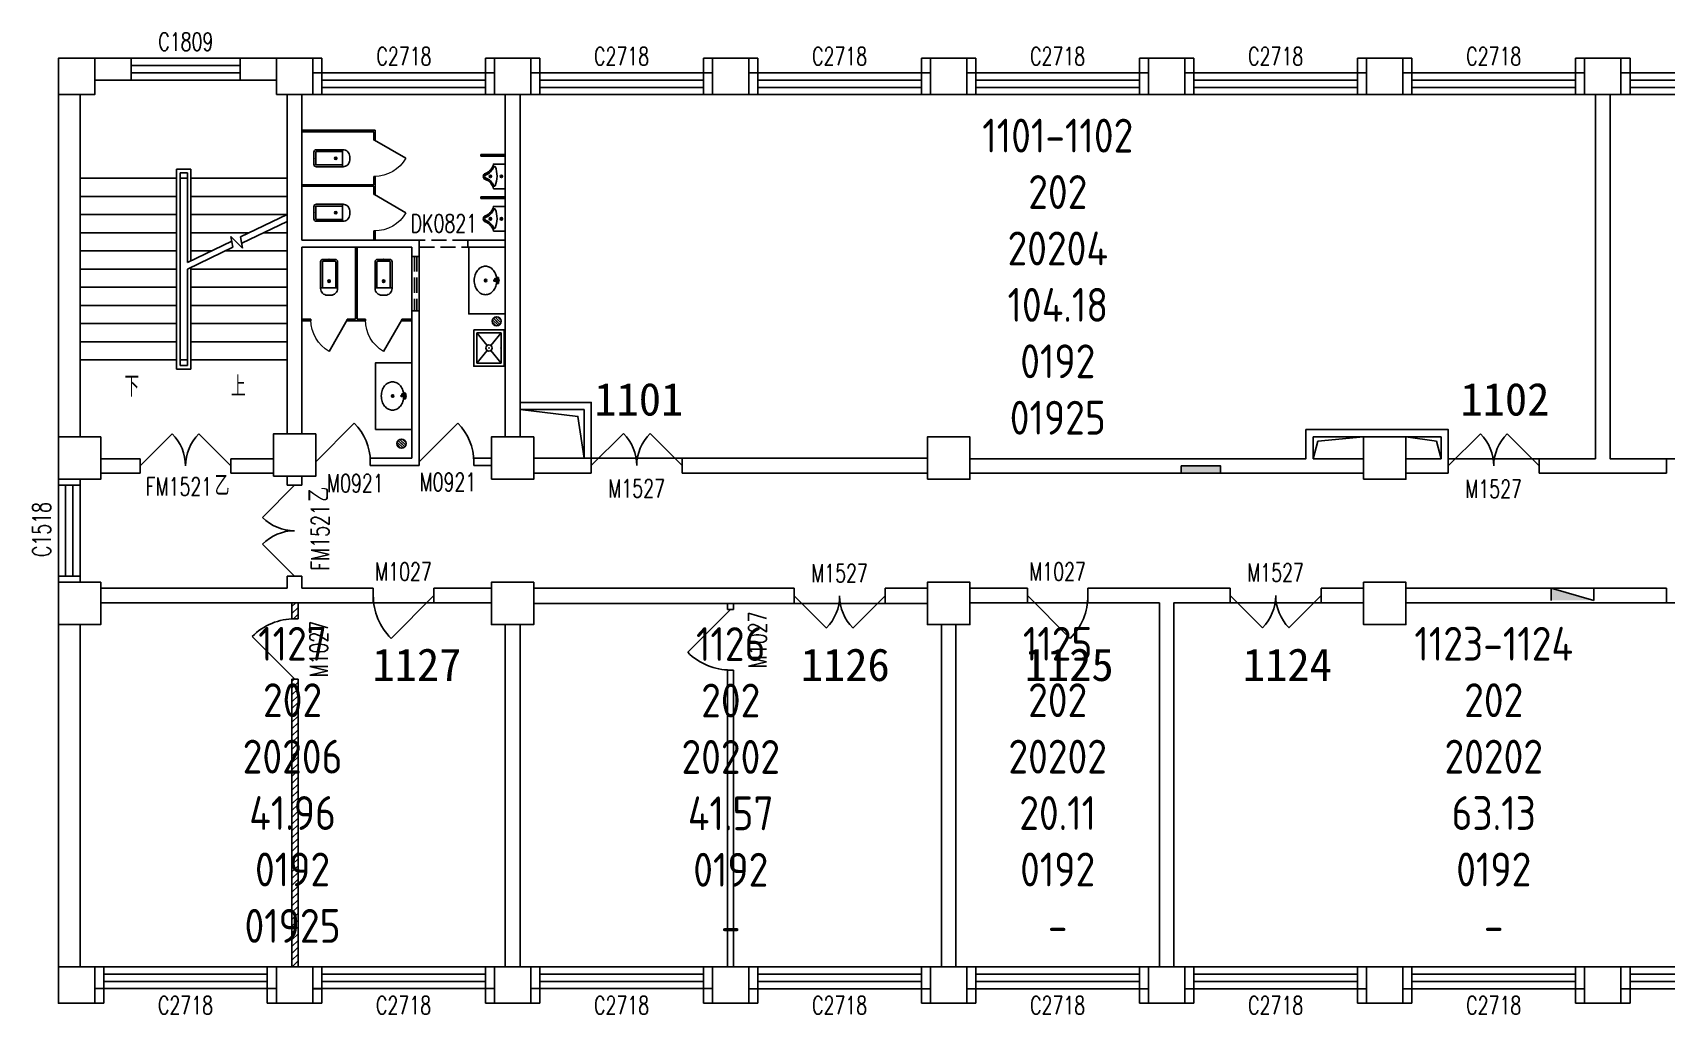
# Model space of a CAD drawing. Extents: x 246802 to 341426, y 104053 to 120500.
# Drawn here: x 246802 to 273776, y 104293 to 120500 of the extents above; entities that cross this region are included whole.
import ezdxf

# ---------------------------------------------------------------- set-up
doc = ezdxf.new("R2010")
doc.units = 0
doc.header["$LTSCALE"] = 1000
doc.header["$MEASUREMENT"] = 0
doc.linetypes.add('DASH', pattern=[0.35, 0.25, -0.1])
for name, color, linetype in [('body', 30, 'Continuous'), ('GROS', 6, 'Continuous'), ('name', 1, 'Continuous'), ('RM$', 5, 'Continuous'), ('RM$TXT', 5, 'Continuous')]:
    doc.layers.add(name, color=color, linetype=linetype)
doc.styles.add('_TCH_DIM', font='SIMPLEX', dxfattribs={"bigfont": 'GBCBIG'})
doc.styles.add('_TCH_WINDOW', font='SIMPLEX', dxfattribs={"bigfont": 'GBCBIG'})
doc.styles.get("Standard").update_dxf_attribs({"font": 'gbenor.shx', "bigfont": 'gbcbig.shx'})

# ---------------------------------------------------------------- blocks, each defined once
blk = doc.blocks.new('_FZHK')
blk.add_lwpolyline([(-0.5, -0.5), (0.5, -0.5), (0.5, 0.5), (-0.5, 0.5)], close=True)
blk = doc.blocks.new('$DorLib2D$00000116')
at = {"color": 0}
for p, q in [((-0.5, 0), (-0.146, 0.354)), ((0.5, 0), (0.146, 0.354))]:
    blk.add_line(p, q, dxfattribs=at)
for centre, start, end in [((-0.5, 0), 0, 45), ((0.5, 0), 135, 180)]:
    blk.add_arc(centre, 0.5, start, end, dxfattribs=at)
blk = doc.blocks.new('$WINLIB2D$00000001')
at = {"color": 0}
for points in [[(-0.5, 0.5), (-0.5, -0.5)], [(-0.5, 0.5), (0.5, 0.5)], [(0.5, -0.5), (0.5, 0.5)], [(0.5, 0.1667), (-0.5, 0.1667)], [(0.5, -0.1667), (-0.5, -0.1667)], [(-0.5, -0.5), (0.5, -0.5)]]:
    blk.add_lwpolyline(points, dxfattribs=at)
blk = doc.blocks.new('$lvtry$00000201')
at = {"color": 0}
for p, q in [((100, -30, 0), (-100, -30, 0)), ((110, -470, 0), (110, -40, 0)), ((140, -470, 0), (-140, -470, 0))]:
    blk.add_line(p, q, dxfattribs=at)
at = {"color": 0, "elevation": 0}
blk.add_lwpolyline([(140, -40, 0.414214), (100, 0), (-100, 0, 0.414214), (-140, -40), (-140, -480, 0.414214), (-30, -590), (30, -590, 0.414214), (140, -480)], format="xyb", close=True, dxfattribs=at)
blk.add_lwpolyline([(-110, -40), (-110, -470)], dxfattribs=at)
at = {"color": 0}
blk.add_circle((0, -359, 0), 20, dxfattribs=at)
for centre, start, end in [((-100, -40, 0), 90, 180), ((100, -40, 0), 0, 90)]:
    blk.add_arc(centre, 10, start, end, dxfattribs=at)
for p in [(0, 0, 0), (0, -359, 0)]:
    blk.add_point(p, dxfattribs=at)
blk = doc.blocks.new('$TCHSYS$APDOOR2D')
blk.add_line((0.5, 0), (0, 0.866))
at = {"lineweight": 13}
blk.add_arc((0.5, 0), 1, 120, 180, dxfattribs=at)
blk = doc.blocks.new('$lvtry$00000222')
at = {"color": 0, "elevation": 0}
blk.add_lwpolyline([(-205, -191), (-205, 0), (205, 0), (205, -191, 0.268068), (51, -323, -0.317765), (0, -360, -0.317765), (-51, -323, 0.268068)], format="xyb", close=True, dxfattribs=at)
at = {"color": 0}
for centre in [(0, -60, 0), (0, -242, 0)]:
    blk.add_circle(centre, 20, dxfattribs=at)
for centre, radius, start, end in [((-152, -175, 0), 10, 114.1084, 248.1394), ((5, -526, 0), 395, 66.6675, 114.1084), ((-243, -401, 0), 233, 19.2639, 68.1394), ((243, -401, 0), 233, 110.4941, 160.7361), ((158, -173, 0), 10, 290.4941, 66.6675), ((0, -316, 0), 24, 199.2639, 269.4998), ((0, -316, 0), 24, 270.5002, 340.7361)]:
    blk.add_arc(centre, radius, start, end, dxfattribs=at)
for p in [(0, -60, 0), (0, -242, 0)]:
    blk.add_point(p, dxfattribs=at)
blk = doc.blocks.new('$DorLib2D$00000114')
at = {"color": 0}
blk.add_line((0.5, 0), (-0.207, 0.707), dxfattribs=at)
blk.add_arc((0.5, 0), 1, 135, 180, dxfattribs=at)
blk = doc.blocks.new('$lvtry$00000191')
at = {"color": 0}
for p, q in [((-250, -50, 0), (-39, -219, 0)), ((39, -219, 0), (250, -50, 0)), ((-250, -450, 0), (-39, -281, 0)), ((39, -281, 0), (250, -450, 0))]:
    blk.add_line(p, q, dxfattribs=at)
at = {"color": 0, "elevation": 0}
for points in [[(300, -500), (300, 0), (-300, 0), (-300, -500)], [(250, -450), (250, -50), (-250, -50), (-250, -450)]]:
    blk.add_lwpolyline(points, close=True, dxfattribs=at)
at = {"color": 0}
blk.add_circle((0, -250, 0), 50, dxfattribs=at)
for p in [(0, -50, 0), (0, -250, 0)]:
    blk.add_point(p, dxfattribs=at)
blk = doc.blocks.new('$lvtry$00000171')
for p, q in [((-74, 11), (-11, 74)), ((-70, -27), (27, 70)), ((-53, -53), (53, 53)), ((-27, -70), (70, 27)), ((11, -74), (74, -11))]:
    blk.add_line(p, q)
blk.add_circle((0, 0), 75)
blk.add_point((0, 0))
blk = doc.blocks.new('$lvtry$00000194')
at = {"color": 0}
for p, q in [((-17, -27), (-17, -17)), ((17, -27), (17, -17))]:
    blk.add_line(p, q, dxfattribs=at)
blk.add_lwpolyline([(14, -39, -0.067374), (92, -53, -0.088152), (166, -93, -0.105269), (218, -155, -0.121685), (235, -224, -0.121685), (218, -292, -0.105269), (166, -355, -0.088152), (92, -394, -0.078966), (0, -409, -0.078966), (-92, -394, -0.088152), (-166, -355, -0.105269), (-218, -292, -0.121685), (-235, -224, -0.121685), (-218, -155, -0.105269), (-166, -93, -0.088152), (-92, -53, -0.059935), (-23, -40, -0.059935)], format="xyb", dxfattribs=at)
for centre, radius in [((0, -221), 20), ((0, -27), 16.7), ((0, -221), 15)]:
    blk.add_circle(centre, radius, dxfattribs=at)
for centre, radius, start, end in [((0, -17), 16.7, 0, 180), ((-40, -17), 10.1, 106.6096, 258.1648), ((-64, 250), 259, 274.7069, 282.3732), ((-75, -197), 173, 71.36, 79.1873), ((-29, -63), 6.77, 155.344, 308.3224), ((-171, 35), 166, 324.8411, 338.1337), ((-171, 35), 170, 324.8411, 331.3523), ((-29, -63), 3.37, 155.344, 308.3224), ((100, -178), 170, 132.3141, 138.8253), ((100, -178), 166, 125.5327, 138.8253), ((-12, -42), 10.6, 201.8924, 261.774), ((-381, -99), 372, 2.3982, 6.7627), ((0, -80), 9.9, 201.7837, 338.2163), ((64, 250), 259, 257.6268, 265.2931), ((381, -99), 372, 170.1008, 177.6018), ((75, -197), 173, 100.8127, 110.4191), ((40, -17), 10.1, 281.8352, 73.3904)]:
    blk.add_arc(centre, radius, start, end, dxfattribs=at)
for p in [(0, -27), (0, -221)]:
    blk.add_point(p, dxfattribs=at)

msp = doc.modelspace()

# ---------------------------------------------------------------- hatches: boundary and pattern name
at = {"layer": 'body'}
for points in [[(266416, 113347), (265766, 113347), (265766, 113227), (266416, 113227)], [(272576, 111127), (271876, 111127), (271876, 111327)]]:
    msp.add_hatch(color=30, dxfattribs=at).paths.add_polyline_path(points)
h = msp.add_hatch(dxfattribs=at)
h.set_pattern_fill('ANSI31', color=30, scale=50)
h.set_pattern_definition([(45, (-507298.84, 232034.345), (-56.126601, 56.126601), [])])
edge = h.paths.add_edge_path()
edge.add_line((251083, 110824), (251133, 110824))
edge.add_arc((251133, 109824), 1000, 87.134, 90.0002, ccw=False)
edge.add_line((251183, 110823), (251183, 111087))
edge.add_line((251183, 111087), (251083, 111087))
edge.add_line((251083, 111087), (251083, 110824))
h.paths.add_polyline_path([(251133, 109824), (251083, 109824), (251083, 105077), (251183, 105077), (251183, 109874)])

# ---------------------------------------------------------------- linework, layer by layer
at = {"layer": 'body', "color": 30}
for p, q in [((248426, 120077), (247826, 120077)), ((248426, 119717), (248426, 120077)), ((250826, 120077), (250226, 120077)), ((250226, 120077), (250226, 119717)), ((251576, 120077), (251426, 120077)), ((251576, 119837), (251576, 120077)), ((254426, 120077), (254276, 120077)), ((254276, 120077), (254276, 119837)), ((255176, 120077), (255026, 120077)), ((255176, 119837), (255176, 120077)), ((258026, 120077), (257876, 120077)), ((257876, 120077), (257876, 119837)), ((258776, 120077), (258626, 120077)), ((258776, 119837), (258776, 120077)), ((261626, 120077), (261476, 120077)), ((261476, 120077), (261476, 119837)), ((262376, 120077), (262226, 120077)), ((262376, 119837), (262376, 120077)), ((265226, 120077), (265076, 120077)), ((265076, 120077), (265076, 119837)), ((265976, 120077), (265826, 120077)), ((265976, 119837), (265976, 120077)), ((268826, 120077), (268676, 120077)), ((268676, 120077), (268676, 119837)), ((269576, 120077), (269426, 120077)), ((269576, 119837), (269576, 120077)), ((272426, 120077), (272276, 120077)), ((272276, 120077), (272276, 119837)), ((273176, 120077), (273026, 120077)), ((273176, 119837), (273176, 120077)), ((251576, 119837), (251426, 119837)), ((251576, 119477), (251576, 119837)), ((254426, 119837), (254276, 119837)), ((254276, 119837), (254276, 119477)), ((255176, 119837), (255026, 119837)), ((255176, 119477), (255176, 119837)), ((258026, 119837), (257876, 119837)), ((257876, 119837), (257876, 119477)), ((258776, 119837), (258626, 119837)), ((258776, 119477), (258776, 119837)), ((261626, 119837), (261476, 119837)), ((261476, 119837), (261476, 119477)), ((262376, 119837), (262226, 119837)), ((262376, 119477), (262376, 119837)), ((265226, 119837), (265076, 119837)), ((265076, 119837), (265076, 119477)), ((265976, 119837), (265826, 119837)), ((265976, 119477), (265976, 119837)), ((268826, 119837), (268676, 119837)), ((268676, 119837), (268676, 119477)), ((269576, 119837), (269426, 119837)), ((269576, 119477), (269576, 119837)), ((272426, 119837), (272276, 119837)), ((272276, 119837), (272276, 119477)), ((273176, 119837), (273026, 119837)), ((273176, 119477), (273176, 119837)), ((247826, 119717), (248426, 119717)), ((250826, 119717), (247826, 119717)), ((250226, 119717), (250826, 119717)), ((247226, 119477), (247226, 113827)), ((247586, 119477), (247586, 113827)), ((247586, 119477), (247586, 118097)), ((251006, 119477), (251006, 117077)), ((251006, 118097), (251006, 119477)), ((251246, 119477), (251246, 117077)), ((251426, 119477), (251576, 119477)), ((254276, 119477), (254426, 119477)), ((254601, 119477), (254601, 117077)), ((254851, 119477), (254851, 117077)), ((255026, 119477), (255176, 119477)), ((257876, 119477), (258026, 119477)), ((258626, 119477), (258776, 119477)), ((261476, 119477), (261626, 119477)), ((262226, 119477), (262376, 119477)), ((265076, 119477), (265226, 119477)), ((265826, 119477), (265976, 119477)), ((268676, 119477), (268826, 119477)), ((269426, 119477), (269576, 119477)), ((272276, 119477), (272426, 119477)), ((272606, 113467), (272606, 119477)), ((272846, 113467), (272846, 119477)), ((273026, 119477), (273176, 119477)), ((251246, 118889), (252458, 118889)), ((251246, 118889), (251246, 118864)), ((251246, 118864), (252433, 118864)), ((252433, 118864), (252433, 118727)), ((252433, 118727), (252458, 118727)), ((252458, 118727), (252458, 118889)), ((254601, 118489), (254201, 118489)), ((254201, 118464), (254201, 118489)), ((254601, 118464), (254201, 118464)), ((254601, 118464), (254601, 118489)), ((249416, 118247), (249176, 118247)), ((249176, 118247), (249176, 114947)), ((249356, 118187), (249236, 118187)), ((249236, 118187), (249236, 115007)), ((249356, 116708), (249356, 118187)), ((249416, 116737), (249416, 118247)), ((247586, 118097), (247586, 115097)), ((249176, 118097), (247586, 118097)), ((247586, 118097), (249176, 118097)), ((249236, 118097), (249236, 115097)), ((249236, 118097), (249356, 118097)), ((249356, 116708), (249356, 118097)), ((249416, 118097), (251006, 118097)), ((249416, 118097), (251006, 118097)), ((251006, 117496), (251006, 118097)), ((251246, 117989), (252433, 117989)), ((251246, 117989), (251246, 117964)), ((251246, 117964), (252433, 117964)), ((252458, 118127), (252433, 118127)), ((252433, 118127), (252433, 117989)), ((252433, 117964), (252433, 117827)), ((252458, 117977), (252458, 118127)), ((252458, 117827), (252458, 117977)), ((249176, 117797), (247586, 117797)), ((249416, 117797), (251006, 117797)), ((252433, 117827), (252458, 117827)), ((254601, 117789), (254201, 117789)), ((254201, 117764), (254201, 117789)), ((254601, 117764), (254201, 117764)), ((254601, 117764), (254601, 117789)), ((249176, 117497), (247586, 117497)), ((249416, 117497), (251006, 117497)), ((250234, 117128), (251006, 117496)), ((250253, 117026), (251006, 117385)), ((251006, 115097), (251006, 117385)), ((249176, 117197), (247586, 117197)), ((249416, 117197), (250379, 117197)), ((250109, 116957), (250076, 117133)), ((250076, 117133), (250268, 116944)), ((250268, 116944), (250234, 117128)), ((250611, 117197), (251006, 117197)), ((251006, 117077), (251006, 113877)), ((252446, 117077), (251246, 117077)), ((252458, 117227), (252433, 117227)), ((252433, 117227), (252433, 117077)), ((253065, 117077), (252446, 117077)), ((252458, 117077), (252458, 117227)), ((253185, 117077), (253065, 117077)), ((253185, 116957), (253185, 117077)), ((254601, 117077), (253985, 117077)), ((253985, 117077), (253985, 116957)), ((254601, 117077), (254601, 113827)), ((254851, 117077), (254851, 113827)), ((249176, 116897), (247586, 116897)), ((249356, 116708), (250090, 117059)), ((249356, 116598), (250109, 116957)), ((249416, 116897), (249750, 116897)), ((249982, 116897), (251006, 116897)), ((251246, 116957), (251246, 113877)), ((252446, 116957), (251246, 116957)), ((252133, 116957), (252133, 115769)), ((252158, 116957), (252133, 116957)), ((252158, 116957), (252158, 115769)), ((253065, 116957), (252446, 116957)), ((253065, 116957), (253065, 115757)), ((253185, 116957), (253185, 115757)), ((253985, 116957), (254601, 116957)), ((249176, 116597), (247586, 116597)), ((249356, 115097), (249356, 116598)), ((249356, 115007), (249356, 116598)), ((249416, 114947), (249416, 116626)), ((249416, 116597), (251006, 116597)), ((249176, 116297), (247586, 116297)), ((249416, 116297), (251006, 116297)), ((249176, 115997), (247586, 115997)), ((249416, 115997), (251006, 115997)), ((251396, 115769), (251246, 115769)), ((251246, 115769), (251246, 115744)), ((251246, 115744), (251396, 115744)), ((251396, 115744), (251396, 115769)), ((252133, 115769), (251996, 115769)), ((251996, 115769), (251996, 115744)), ((251996, 115744), (252146, 115744)), ((252146, 115744), (252296, 115744)), ((252296, 115769), (252158, 115769)), ((252296, 115744), (252296, 115769)), ((253065, 115769), (252896, 115769)), ((252896, 115769), (252896, 115744)), ((252896, 115744), (253065, 115744)), ((253065, 115757), (253065, 113477)), ((253185, 115757), (253185, 113477)), ((249176, 115697), (247586, 115697)), ((249416, 115697), (251006, 115697)), ((249176, 115397), (247586, 115397)), ((249416, 115397), (251006, 115397)), ((249176, 115097), (247586, 115097)), ((249176, 114947), (249416, 114947)), ((249356, 115097), (249236, 115097)), ((249236, 115007), (249356, 115007)), ((249416, 115097), (251006, 115097)), ((256026, 114397), (254851, 114397)), ((254851, 114277), (254851, 114397)), ((256026, 113477), (256026, 114397)), ((255906, 114277), (254851, 114277)), ((255906, 113477), (255906, 114277)), ((269126, 113947), (267826, 113947)), ((267826, 113947), (267826, 113467)), ((269126, 113947), (270176, 113947)), ((270176, 113947), (270176, 113467)), ((268776, 113827), (267946, 113827)), ((267946, 113827), (267946, 113467)), ((268021, 113755), (267946, 113467)), ((268776, 113827), (268021, 113755)), ((269476, 113827), (269980, 113755)), ((269476, 113827), (270056, 113827)), ((269980, 113755), (270056, 113467)), ((270056, 113827), (270056, 113467)), ((248576, 113467), (247926, 113467)), ((248576, 113227), (248576, 113467)), ((250776, 113467), (250076, 113467)), ((250076, 113467), (250076, 113227)), ((253065, 113477), (252376, 113477)), ((252376, 113477), (252376, 113357)), ((252376, 113357), (253065, 113357)), ((253065, 113357), (253185, 113357)), ((253185, 113357), (253185, 113477)), ((254376, 113477), (254085, 113477)), ((254085, 113477), (254085, 113357)), ((254085, 113357), (254376, 113357)), ((255076, 113477), (255906, 113477)), ((256026, 113477), (255906, 113477)), ((256026, 113227), (256026, 113477)), ((261576, 113477), (257526, 113477)), ((257526, 113477), (257526, 113227)), ((262276, 113467), (265526, 113467)), ((265526, 113467), (267826, 113467)), ((267946, 113467), (268776, 113467)), ((269476, 113467), (270056, 113467)), ((270176, 113227), (270176, 113467)), ((272606, 113467), (271676, 113467)), ((271676, 113467), (271676, 113227)), ((273776, 113467), (272846, 113467)), ((273776, 113227), (273776, 113467)), ((247226, 113127), (247226, 113027)), ((247226, 113027), (247586, 113027)), ((247586, 113027), (247586, 113127)), ((247926, 113227), (248576, 113227)), ((250076, 113227), (250776, 113227)), ((251006, 113177), (251006, 113027)), ((251006, 113027), (251246, 113027)), ((251246, 113027), (251246, 113177)), ((255076, 113227), (255906, 113227)), ((255906, 113227), (256026, 113227)), ((257526, 113227), (261576, 113227)), ((262276, 113227), (265406, 113227)), ((265406, 113227), (265406, 113227)), ((265406, 113227), (265646, 113227)), ((265526, 113227), (265646, 113227)), ((265646, 113227), (265646, 113227)), ((265646, 113227), (267946, 113227)), ((267946, 113227), (268776, 113227)), ((269476, 113227), (270056, 113227)), ((270056, 113227), (270176, 113227)), ((271676, 113227), (272726, 113227)), ((272726, 113227), (273776, 113227)), ((247586, 111527), (247226, 111527)), ((247226, 111527), (247226, 111427)), ((247586, 111427), (247586, 111527)), ((251246, 111527), (251006, 111527)), ((251006, 111527), (251006, 111327)), ((251246, 111327), (251246, 111527)), ((247926, 111327), (251006, 111327)), ((252426, 111327), (251246, 111327)), ((252426, 111087), (252426, 111327)), ((254376, 111327), (253426, 111327)), ((253426, 111327), (253426, 111087)), ((258326, 111327), (255076, 111327)), ((259376, 111327), (258326, 111327)), ((259376, 111077), (259376, 111327)), ((261576, 111327), (260876, 111327)), ((260876, 111077), (260876, 111327)), ((263226, 111327), (262276, 111327)), ((263226, 111087), (263226, 111327)), ((265526, 111327), (264226, 111327)), ((264226, 111327), (264226, 111087)), ((266576, 111327), (265526, 111327)), ((266576, 111087), (266576, 111327)), ((268776, 111327), (268076, 111327)), ((268076, 111327), (268076, 111087)), ((273776, 111327), (269476, 111327)), ((271876, 111127), (271876, 111327)), ((272576, 111127), (271876, 111327)), ((272576, 111127), (272576, 111327)), ((273776, 111087), (273776, 111327)), ((247926, 111087), (251083, 111087)), ((251083, 111087), (251083, 110824)), ((251183, 111087), (252426, 111087)), ((251183, 110824), (251183, 111087)), ((253426, 111087), (254376, 111087)), ((258326, 111077), (255076, 111077)), ((258276, 111077), (258276, 110977)), ((258276, 110977), (258376, 110977)), ((259376, 111077), (258326, 111077)), ((258376, 110977), (258376, 111077)), ((261576, 111077), (260876, 111077)), ((262276, 111087), (263226, 111087)), ((264226, 111087), (265406, 111087)), ((265406, 105077), (265406, 111087)), ((265646, 111087), (266576, 111087)), ((265646, 105077), (265646, 111087)), ((268076, 111087), (268776, 111087)), ((269476, 111087), (273776, 111087)), ((247226, 110727), (247226, 105077)), ((247586, 110727), (247586, 105077)), ((251083, 110824), (251183, 110824)), ((254601, 110727), (254601, 105077)), ((254851, 110727), (254851, 105077)), ((261806, 105077), (261806, 110727)), ((262046, 105077), (262046, 110727)), ((251183, 109824), (251083, 109824)), ((251083, 109824), (251083, 105077)), ((251183, 105077), (251183, 109824)), ((258376, 109977), (258276, 109977)), ((258276, 109977), (258276, 105077)), ((258376, 105077), (258376, 109977)), ((247976, 105077), (247826, 105077)), ((247976, 104717), (247976, 105077)), ((250826, 105077), (250676, 105077)), ((250676, 105077), (250676, 104717)), ((251576, 105077), (251426, 105077)), ((251576, 104717), (251576, 105077)), ((254426, 105077), (254276, 105077)), ((254276, 105077), (254276, 104717)), ((255176, 105077), (255026, 105077)), ((255176, 104717), (255176, 105077)), ((258026, 105077), (257876, 105077)), ((257876, 105077), (257876, 104717)), ((258776, 105076), (258626, 105076)), ((258776, 104716), (258776, 105076)), ((261626, 105076), (261476, 105076)), ((261476, 105076), (261476, 104716)), ((262376, 105076), (262226, 105076)), ((262376, 104716), (262376, 105076)), ((265226, 105076), (265076, 105076)), ((265076, 105076), (265076, 104716)), ((265976, 105076), (265826, 105076)), ((265976, 104716), (265976, 105076)), ((268826, 105076), (268676, 105076)), ((268676, 105076), (268676, 104716)), ((269576, 105076), (269426, 105076)), ((269576, 104716), (269576, 105076)), ((272426, 105076), (272276, 105076)), ((272276, 105076), (272276, 104716)), ((273176, 105076), (273026, 105076)), ((273176, 104716), (273176, 105076)), ((247826, 104717), (247976, 104717)), ((247976, 104477), (247976, 104717)), ((250676, 104717), (250826, 104717)), ((250676, 104716), (250676, 104477)), ((251426, 104717), (251576, 104717)), ((251576, 104716), (251426, 104716)), ((251576, 104477), (251576, 104716)), ((254276, 104717), (254426, 104717)), ((254276, 104717), (254276, 104477)), ((255026, 104717), (255176, 104717)), ((255176, 104477), (255176, 104717)), ((257876, 104717), (258026, 104717)), ((257876, 104717), (257876, 104477)), ((258626, 104716), (258776, 104716)), ((258776, 104477), (258776, 104716)), ((261476, 104716), (261626, 104716)), ((261476, 104716), (261476, 104477)), ((262226, 104716), (262376, 104716)), ((262376, 104477), (262376, 104716)), ((265076, 104716), (265226, 104716)), ((265076, 104716), (265076, 104477)), ((265826, 104716), (265976, 104716)), ((265976, 104477), (265976, 104716)), ((268676, 104716), (268826, 104716)), ((268676, 104716), (268676, 104477)), ((269426, 104716), (269576, 104716)), ((269576, 104477), (269576, 104716)), ((272276, 104716), (272426, 104716)), ((272276, 104716), (272276, 104477)), ((273026, 104716), (273176, 104716)), ((273176, 104477), (273176, 104716)), ((247826, 104477), (247976, 104477)), ((250676, 104477), (250826, 104477)), ((251426, 104477), (251576, 104477)), ((254276, 104477), (254426, 104477)), ((255026, 104477), (255176, 104477)), ((257876, 104477), (258026, 104477)), ((258626, 104477), (258776, 104477)), ((261476, 104477), (261626, 104477)), ((262226, 104477), (262376, 104477)), ((265076, 104477), (265226, 104477)), ((265826, 104477), (265976, 104477)), ((268676, 104477), (268826, 104477)), ((269426, 104477), (269576, 104477)), ((272276, 104477), (272426, 104477)), ((273026, 104477), (273176, 104477))]:
    msp.add_line(p, q, dxfattribs=at)
at = {"layer": 'body', "color": 30, "linetype": 'DASH'}
for p, q in [((253985, 117077), (253185, 117077)), ((253185, 116807, 900), (253065, 116807, 900)), ((253105, 116807, 900), (253105, 115907, 900)), ((253145, 116807, 900), (253145, 115907, 900)), ((253185, 116957), (253985, 116957)), ((253185, 115907, 900), (253065, 115907, 900))]:
    msp.add_line(p, q, dxfattribs=at)
at = {"layer": 'body', "color": 30}
for points in [[(248411, 114947, 0, 0, 0), (248411, 118907, 0, 0, 0), (250181, 118907, 0, 0, 0), (250181, 117497, 80, 0, 0), (250181, 117197, 0, 0, 0)], [(250181, 114947, 0, 0, 0), (250181, 116597, 80, 0, 0), (250181, 116897, 0, 0, 0)]]:
    msp.add_lwpolyline(points, format="xyseb", dxfattribs=at)
for points in [[(254601, 115857), (254601, 116957), (254001, 116957), (254001, 115857)], [(253065, 113950), (253065, 115050), (252465, 115050), (252465, 113950)]]:
    msp.add_lwpolyline(points, close=True, dxfattribs=at)
for points in [[(254851, 114277), (255805, 114165), (255906, 113477)], [(265766, 113227), (265766, 113347), (266416, 113347), (266416, 113227)], [(251183, 109824), (251183, 105077), (251083, 105077), (251083, 109824)]]:
    msp.add_lwpolyline(points, dxfattribs=at)
at = {"layer": 'GROS'}
msp.add_lwpolyline([(276026, 119837), (273026, 119837), (273026, 120077), (272426, 120077), (272426, 119837), (269426, 119837), (269426, 120077), (268826, 120077), (268826, 119837), (265826, 119837), (265826, 120077), (265226, 120077), (265226, 119837), (262226, 119837), (262226, 120077), (261626, 120077), (261626, 119837), (258626, 119837), (258626, 120077), (258026, 120077), (258026, 119837), (255026, 119837), (255026, 120077), (254426, 120077), (254426, 119837), (251426, 119837), (251426, 120077), (247226, 120077), (247226, 104477), (247826, 104477), (247826, 104717), (250826, 104717), (250826, 104477), (251426, 104477), (251426, 104716), (254426, 104717), (254426, 104477), (255026, 104477), (255026, 104717), (258026, 104717), (258026, 104477), (258626, 104477), (258626, 104716), (261626, 104716), (261626, 104477), (262226, 104477), (262226, 104716), (265226, 104716), (265226, 104477), (265826, 104477), (265826, 104716), (268826, 104716), (268826, 104477), (269426, 104477), (269426, 104716), (272426, 104716), (272426, 104477), (273026, 104477), (273026, 104716), (276026, 104716)], dxfattribs=at)
at = {"layer": 'RM$', "color": 4, "ltscale": 20}
for points in [[(254851, 119477), (254851, 114397), (256026, 114397), (256026, 113477), (261576, 113477), (261576, 113827), (262276, 113827), (262276, 113467), (267826, 113467), (267826, 113947), (270176, 113947), (270176, 113467), (272606, 113467), (272606, 119477)], [(279806, 119477), (279806, 113477), (276676, 113477), (276676, 113827), (275976, 113827), (275976, 113467), (272846, 113467), (272846, 119477)], [(265406, 111087), (265406, 105077), (262046, 105077), (262046, 110727), (262276, 110727), (262276, 111087)], [(275976, 111087), (275976, 110727), (276206, 110727), (276206, 105077), (265646, 105077), (265646, 111087), (268776, 111087), (268776, 110727), (269476, 110727), (269476, 111087)]]:
    msp.add_lwpolyline(points, close=True, dxfattribs=at)
at = {"layer": 'RM$'}
for points in [[(247586, 110727), (247926, 110727), (247926, 111077), (247926, 111087), (254376, 111087), (254376, 110727), (254601, 110727), (254601, 105077), (247586, 105077)], [(254851, 110727), (255076, 110727), (255076, 111077), (261576, 111077), (261576, 110727), (261806, 110727), (261806, 105077), (254851, 105077)]]:
    msp.add_lwpolyline(points, close=True, dxfattribs=at)

# ---------------------------------------------------------------- block references
at = {"layer": 'body', "color": 30}
ref = msp.add_blockref('$WINLIB2D$00000001', (249326, 119897), dxfattribs=dict(at, xscale=-1800, yscale=360, zscale=360, rotation=180))
ref.add_attrib('A', 'C1809', (248876, 120203), dxfattribs={"color": 30, "height": 297.5, "style": '_TCH_WINDOW', "width": 0.705882})
for name, p, xscale, yscale, zscale in [('_FZHK', (247526, 119777), 600, 600, 600), ('_FZHK', (251126, 119777), 600, 600, 600), ('_FZHK', (254726, 119777), 600, 600, 600), ('_FZHK', (258326, 119777), 600, 600, 600), ('_FZHK', (261926, 119777), 600, 600, 600), ('_FZHK', (265526, 119777), 600, 600, 600), ('_FZHK', (269126, 119777), 600, 600, 600), ('_FZHK', (272726, 119777), 600, 600, 600), ('$TCHSYS$APDOOR2D', (251696, 115757), 600, -600, 25), ('$TCHSYS$APDOOR2D', (252596, 115757), 600, -600, 25), ('_FZHK', (251126, 113527), 700, 700, 700), ('_FZHK', (247576, 113477), 700, 700, 700), ('_FZHK', (254726, 113477), 700, 700, 700), ('_FZHK', (261926, 113477), 700, 700, 700), ('_FZHK', (269126, 113477), 700, 700, 700), ('_FZHK', (247576, 111077), 700, 700, 700), ('_FZHK', (254726, 111077), 700, 700, 700), ('_FZHK', (261926, 111077), 700, 700, 700), ('_FZHK', (269126, 111077), 700, 700, 700), ('_FZHK', (247526, 104777), 600, 600, 600), ('_FZHK', (251126, 104777), 600, 600, 600), ('_FZHK', (254726, 104777), 600, 600, 600), ('_FZHK', (258326, 104777), 600, 600, 600), ('_FZHK', (261926, 104777), 600, 600, 600), ('_FZHK', (265526, 104777), 600, 600, 600), ('_FZHK', (269126, 104777), 600, 600, 600), ('_FZHK', (272726, 104777), 600, 600, 600)]:
    msp.add_blockref(name, p, dxfattribs=dict(at, xscale=xscale, yscale=yscale, zscale=zscale))
ref = msp.add_blockref('$WINLIB2D$00000001', (252926, 119657), dxfattribs=dict(at, xscale=2700, yscale=360, zscale=360, rotation=180))
ref.add_attrib('A', 'C2718', (252478, 119963), dxfattribs={"color": 30, "height": 297.5, "style": '_TCH_WINDOW', "width": 0.705882})
ref = msp.add_blockref('$WINLIB2D$00000001', (256526, 119657), dxfattribs=dict(at, xscale=-2700, yscale=360, zscale=360, rotation=180))
ref.add_attrib('A', 'C2718', (256071, 119963), dxfattribs={"color": 30, "height": 297.5, "style": '_TCH_WINDOW', "width": 0.705882})
ref = msp.add_blockref('$WINLIB2D$00000001', (260126, 119657), dxfattribs=dict(at, xscale=-2700, yscale=360, zscale=360, rotation=180))
ref.add_attrib('A', 'C2718', (259671, 119963), dxfattribs={"color": 30, "height": 297.5, "style": '_TCH_WINDOW', "width": 0.705882})
ref = msp.add_blockref('$WINLIB2D$00000001', (263726, 119657), dxfattribs=dict(at, xscale=-2700, yscale=360, zscale=360, rotation=180))
ref.add_attrib('A', 'C2718', (263271, 119963), dxfattribs={"color": 30, "height": 297.5, "style": '_TCH_WINDOW', "width": 0.705882})
ref = msp.add_blockref('$WINLIB2D$00000001', (267326, 119657), dxfattribs=dict(at, xscale=-2700, yscale=360, zscale=360, rotation=180))
ref.add_attrib('A', 'C2718', (266871, 119963), dxfattribs={"color": 30, "height": 297.5, "style": '_TCH_WINDOW', "width": 0.705882})
ref = msp.add_blockref('$WINLIB2D$00000001', (270926, 119657), dxfattribs=dict(at, xscale=-2700, yscale=360, zscale=360, rotation=180))
ref.add_attrib('A', 'C2718', (270471, 119963), dxfattribs={"color": 30, "height": 297.5, "style": '_TCH_WINDOW', "width": 0.705882})
ref = msp.add_blockref('$WINLIB2D$00000001', (274526, 119657), dxfattribs=dict(at, xscale=-2700, yscale=360, zscale=360, rotation=180))
ref.add_attrib('A', 'C2718', (274071, 119963), dxfattribs={"color": 30, "height": 297.5, "style": '_TCH_WINDOW', "width": 0.705882})
for name, p, xscale, yscale, zscale, rotation in [('$TCHSYS$APDOOR2D', (252446, 118427), 600, -600, 25, 90), ('$TCHSYS$APDOOR2D', (252446, 117527), 600, -600, 25, 90), ('$DorLib2D$00000116', (249326, 113347), 1500, -1500, 240, 180), ('$DorLib2D$00000116', (251126, 112277), 1500, 1500, 240, 90)]:
    msp.add_blockref(name, p, dxfattribs=dict(at, xscale=xscale, yscale=yscale, zscale=zscale, rotation=rotation))
at = {"layer": 'body', "color": 30, "yscale": -1}
for name, p, rotation in [('$lvtry$00000201', (251446, 118427), 270), ('$lvtry$00000222', (254601, 118127), 90), ('$lvtry$00000201', (251446, 117527), 270), ('$lvtry$00000222', (254601, 117427), 90), ('$lvtry$00000201', (251696, 116757), 180), ('$lvtry$00000201', (252596, 116757), 180), ('$lvtry$00000171', (254464, 115735), 180), ('$lvtry$00000191', (254586, 115294), 90), ('$lvtry$00000171', (252892, 113715), 180)]:
    msp.add_blockref(name, p, dxfattribs=dict(at, rotation=rotation))
at = {"layer": 'body', "color": 30, "rotation": 270}
for p in [(254502, 116409), (252967, 114502)]:
    msp.add_blockref('$lvtry$00000194', p, dxfattribs=at)
at = {"layer": 'body', "color": 30}
ref = msp.add_blockref('$DorLib2D$00000114', (251926, 113417), dxfattribs=dict(at, xscale=900, yscale=-900, zscale=120, rotation=180))
ref.add_attrib('A', 'M0921', (251662, 112913), dxfattribs={"color": 30, "height": 297.5, "style": '_TCH_WINDOW', "width": 0.705882})
ref = msp.add_blockref('$DorLib2D$00000114', (253635, 113417), dxfattribs=dict(at, xscale=900, yscale=-900, zscale=120, rotation=180))
ref.add_attrib('A', 'M0921', (253190, 112933), dxfattribs={"color": 30, "height": 297.5, "style": '_TCH_WINDOW', "width": 0.705882})
ref = msp.add_blockref('$DorLib2D$00000116', (256776, 113352), dxfattribs=dict(at, xscale=1500, yscale=1500, zscale=250))
ref.add_attrib('A', 'M1527', (256306, 112828), dxfattribs={"color": 30, "height": 297.5, "style": '_TCH_WINDOW', "width": 0.705882})
ref = msp.add_blockref('$DorLib2D$00000116', (270926, 113347), dxfattribs=dict(at, xscale=1500, yscale=1500, zscale=240))
ref.add_attrib('A', 'M1527', (270456, 112818), dxfattribs={"color": 30, "height": 297.5, "style": '_TCH_WINDOW', "width": 0.705882})
ref = msp.add_blockref('$WINLIB2D$00000001', (247406, 112277), dxfattribs=dict(at, xscale=1500, yscale=360, zscale=360, rotation=270))
ref.add_attrib('A', 'C1518', (247099, 111842), dxfattribs={"color": 30, "height": 297.5, "rotation": 90, "style": '_TCH_WINDOW', "width": 0.705882})
ref = msp.add_blockref('$DorLib2D$00000114', (252926, 111207), dxfattribs=dict(at, xscale=1000, yscale=-1000, zscale=240))
ref.add_attrib('A', 'M1027', (252456, 111453), dxfattribs={"color": 30, "height": 297.5, "style": '_TCH_WINDOW', "width": 0.705882})
ref = msp.add_blockref('$DorLib2D$00000116', (260126, 111202), dxfattribs=dict(at, xscale=1500, yscale=-1500, zscale=100))
ref.add_attrib('A', 'M1527', (259656, 111427), dxfattribs={"color": 30, "height": 297.5, "style": '_TCH_WINDOW', "width": 0.705882})
ref = msp.add_blockref('$DorLib2D$00000114', (263726, 111207), dxfattribs=dict(at, xscale=1000, yscale=1000, zscale=240, rotation=180))
ref.add_attrib('A', 'M1027', (263256, 111453), dxfattribs={"color": 30, "height": 297.5, "style": '_TCH_WINDOW', "width": 0.705882})
ref = msp.add_blockref('$DorLib2D$00000116', (267326, 111207), dxfattribs=dict(at, xscale=-1500, yscale=1500, zscale=240, rotation=180))
ref.add_attrib('A', 'M1527', (266856, 111437), dxfattribs={"color": 30, "height": 297.5, "style": '_TCH_WINDOW', "width": 0.705882})
ref = msp.add_blockref('$DorLib2D$00000114', (258326, 110477), dxfattribs=dict(at, xscale=1000, yscale=1000, zscale=100, rotation=90))
ref.add_attrib('A', 'M1027', (258919, 110007), dxfattribs={"color": 30, "height": 297.5, "rotation": 90, "style": '_TCH_WINDOW', "width": 0.705882})
ref = msp.add_blockref('$DorLib2D$00000114', (251133, 110324), dxfattribs=dict(at, xscale=-1000, yscale=1000, zscale=100, rotation=90))
ref.add_attrib('A', 'M1027', (251675, 109854), dxfattribs={"color": 30, "height": 297.5, "rotation": 90, "style": '_TCH_WINDOW', "width": 0.705882})
ref = msp.add_blockref('$WINLIB2D$00000001', (249326, 104897), dxfattribs=dict(at, xscale=-2700, yscale=360, zscale=360))
ref.add_attrib('A', 'C2718', (248871, 104294), dxfattribs={"color": 30, "height": 297.5, "style": '_TCH_WINDOW', "width": 0.705882})
ref = msp.add_blockref('$WINLIB2D$00000001', (252926, 104897), dxfattribs=dict(at, xscale=-2700, yscale=360, zscale=360))
ref.add_attrib('A', 'C2718', (252471, 104293), dxfattribs={"color": 30, "height": 297.5, "style": '_TCH_WINDOW', "width": 0.705882})
ref = msp.add_blockref('$WINLIB2D$00000001', (256526, 104897), dxfattribs=dict(at, xscale=-2700, yscale=360, zscale=360))
ref.add_attrib('A', 'C2718', (256071, 104294), dxfattribs={"color": 30, "height": 297.5, "style": '_TCH_WINDOW', "width": 0.705882})
ref = msp.add_blockref('$WINLIB2D$00000001', (260126, 104896), dxfattribs=dict(at, xscale=-2700, yscale=360, zscale=360))
ref.add_attrib('A', 'C2718', (259671, 104293), dxfattribs={"color": 30, "height": 297.5, "style": '_TCH_WINDOW', "width": 0.705882})
ref = msp.add_blockref('$WINLIB2D$00000001', (263726, 104896), dxfattribs=dict(at, xscale=-2700, yscale=360, zscale=360))
ref.add_attrib('A', 'C2718', (263271, 104293), dxfattribs={"color": 30, "height": 297.5, "style": '_TCH_WINDOW', "width": 0.705882})
ref = msp.add_blockref('$WINLIB2D$00000001', (267326, 104896), dxfattribs=dict(at, xscale=-2700, yscale=360, zscale=360))
ref.add_attrib('A', 'C2718', (266871, 104293), dxfattribs={"color": 30, "height": 297.5, "style": '_TCH_WINDOW', "width": 0.705882})
ref = msp.add_blockref('$WINLIB2D$00000001', (270926, 104896), dxfattribs=dict(at, xscale=-2700, yscale=360, zscale=360))
ref.add_attrib('A', 'C2718', (270471, 104293), dxfattribs={"color": 30, "height": 297.5, "style": '_TCH_WINDOW', "width": 0.705882})
ref = msp.add_blockref('$WINLIB2D$00000001', (274526, 104896), dxfattribs=dict(at, xscale=-2700, yscale=360, zscale=360))
ref.add_attrib('A', 'C2718', (274071, 104293), dxfattribs={"color": 30, "height": 297.5, "style": '_TCH_WINDOW', "width": 0.705882})

# ---------------------------------------------------------------- texts
at = {"layer": 'body', "color": 30, "style": '_TCH_WINDOW', "width": 0.705882}
for s, p in [('DK0821', (253043, 117203)), ('FM1521', (248668, 112857))]:
    msp.add_text(s, height=297.5, dxfattribs=at).set_placement(p)
at = {"layer": 'body', "color": 7, "style": '_TCH_DIM'}
for s, p in [('下', (248316, 114492)), ('上', (250076, 114492))]:
    msp.add_text(s, height=338, dxfattribs=at).set_placement(p)
at = {"layer": 'body', "color": 30, "style": '_TCH_WINDOW'}
msp.add_text('乙', height=338, dxfattribs=at).set_placement((249808, 112857))
msp.add_text('乙', height=338, rotation=90, dxfattribs=at).set_placement((251696, 112757))
at = {"layer": 'body', "color": 30, "style": '_TCH_WINDOW', "width": 0.705882}
msp.add_text('FM1521', height=297.5, rotation=90, dxfattribs=at).set_placement((251696, 111617))
at = {"layer": 'name', "color": 1, "char_height": 540, "attachment_point": 1}
for s, insert in [('{\\fFangSong|b0|i0|c134|p49;1101}', (256075, 114719)), ('{\\fFangSong|b0|i0|c134|p49;1102}', (270376, 114719)), ('{\\fFangSong|b0|i0|c134|p49;1127}', (252412, 110336)), ('{\\fFangSong|b0|i0|c134|p49;1126}', (259484, 110336)), ('{\\fFangSong|b0|i0|c134|p49;1125}', (263181, 110336)), ('{\\fFangSong|b0|i0|c134|p49;1124}', (266784, 110336))]:
    msp.add_mtext_dynamic_manual_height_columns(s, width=5258.71, gutter_width=1750, heights=[0], dxfattribs=dict(at, insert=insert))
at = {"layer": 'RM$TXT', "char_height": 558.8, "attachment_point": 8}
for s, insert in [('1101-1102^M^J202^M^J20204^M^J104.18^M^J0192^M^J01925^M^J', (263728, 113864)), ('1127^M^J202^M^J20206^M^J41.96^M^J0192^M^J01925^M^J', (251093, 105474)), ('1126^M^J202^M^J20202^M^J41.57^M^J0192^M^J-^M^J', (258328, 105469)), ('1125^M^J202^M^J20202^M^J20.11^M^J0192^M^J-^M^J', (263726, 105474)), ('1123-1124^M^J202^M^J20202^M^J63.13^M^J0192^M^J-^M^J', (270926, 105474))]:
    msp.add_mtext(s, dxfattribs=dict(at, insert=insert))

doc.saveas('drawing.dxf')
